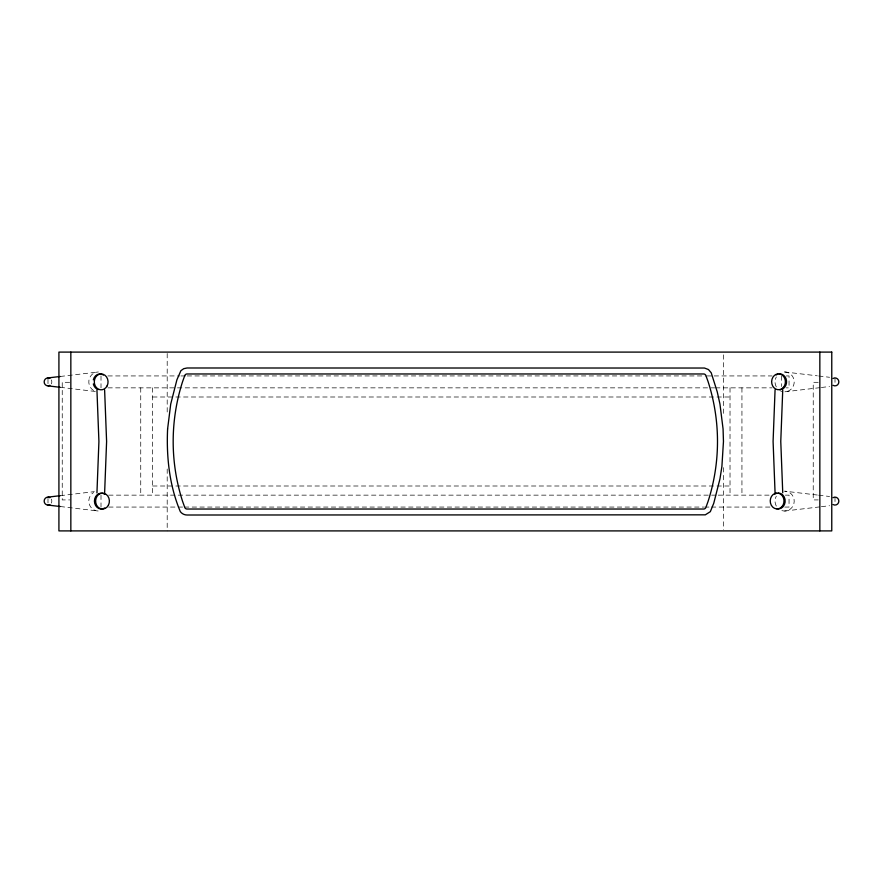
<?xml version="1.0" encoding="UTF-8"?>
<svg xmlns="http://www.w3.org/2000/svg" width="883" height="883" viewBox="0 0 883 883"><rect width="100%" height="100%" fill="white"/><g stroke="black" fill="none" stroke-linecap="round" stroke-linejoin="round"><path stroke-width="0.66" stroke-dasharray="4.42 3.31" d="M60.243 376.478L97.02 372.129M820.031 387.648L784.623 391.831A9.934 9.592 -90 0 0 794.137 380.606A9.934 9.592 -90 0 0 782.139 372.306M821.389 387.482L829.567 386.511M60.243 495.683L94.293 491.654M784.623 511.036L820.031 506.853M821.389 506.687L829.567 505.716M107.903 375.937L179.569 375.937M180.949 375.937L186.456 375.937M187.185 375.937L706.411 375.937M707.272 375.937L712.78 375.937M714.159 375.937L772.029 375.937M786.289 375.937L789.049 375.937L789.049 387.858L786.289 387.858M69.647 382.306L62.24 382.306L62.24 499.921L69.647 499.921M818.232 382.306L813.232 382.306L813.232 499.921L818.232 499.921M107.903 387.858L714.678 387.858M715.539 387.858L772.084 387.858M152.66 396.997L730.02 396.997M152.66 486.003L730.02 486.003M108.675 495.142L717.426 495.142M718.287 495.142L769.766 495.142M785.362 495.142L789.049 495.142L789.049 507.063L782.901 507.063M108.675 507.063L176.788 507.063M178.167 507.063L183.686 507.063M184.426 507.063L703.663 507.063M704.513 507.063L710.02 507.063M711.4 507.063L770.649 507.063M784.623 371.964L817.305 375.827M818.673 375.992L829.567 377.284M60.243 387.317L97.02 391.666M817.305 495.032L784.623 491.169A9.934 9.592 -90 0 1 793.883 503.674A9.934 9.592 -90 0 1 779.821 509.701M818.673 495.197L829.567 496.489M60.243 506.522L98.377 511.036A9.934 9.592 -90 0 1 93.587 492.504M835.009 377.924L835.009 384.546M835.009 497.129L835.009 503.751M781.676 375.937L781.676 386.533M741.941 387.858L741.941 495.142M730.02 387.858L730.02 495.142M723.486 354.845L723.486 415.363M723.486 467.637L723.486 529.524M167.196 353.476L167.196 413.995M167.196 469.005L167.196 530.904M152.66 387.858L152.66 495.142M140.739 387.858L140.739 495.142M101.004 375.937L101.004 387.858M101.004 495.142L101.004 507.063M47.991 379.249L47.991 385.871M47.991 498.454L47.991 505.076M782.139 391.489A9.934 9.592 -90 0 1 779.821 390.496M776.312 386.864A9.934 9.592 -90 0 1 776.312 376.931M776.312 506.069A9.934 9.592 -90 0 1 776.312 496.136M93.587 390.496A9.934 9.592 -90 0 1 98.377 371.964M51.313 379.911A3.974 3.841 -90 0 1 51.313 383.884M51.313 499.116A3.974 3.841 -90 0 1 51.313 503.089"/><path stroke-width="1.32" d="M96.942 492.913L98.918 441.5L96.942 390.087M104.613 493.156L106.6 441.5L104.613 389.844M775.075 389.745L773.089 441.401L775.075 493.056M782.746 389.988L780.771 441.401L782.746 492.813M47.991 377.924L60.243 376.478M47.991 497.129L60.243 495.683M47.991 385.871L60.243 387.317M47.991 505.076L60.243 506.522M819.843 352.096L819.843 530.904M70.839 352.096L70.839 530.904M833.088 378.454A3.974 3.841 -90 0 1 838.85 381.897A3.974 3.841 -90 0 1 833.088 385.341M833.088 497.659A3.974 3.841 -90 0 1 838.85 501.103A3.974 3.841 -90 0 1 833.088 504.546M778.309 493.056A7.947 6.887 -90 0 1 785.13 502.041A7.947 6.887 -90 0 1 776.532 508.674M774.866 494.116A7.947 6.887 -90 0 1 776.532 493.321M93.333 379.845A7.947 6.887 -90 0 1 103.421 375.01M98.201 389.569A7.947 6.887 -90 0 1 93.333 383.95M779.711 373.851A7.947 6.887 -90 0 1 786.532 380.761A7.947 6.887 -90 0 1 781.488 389.469M776.267 374.911A7.947 6.887 -90 0 1 777.934 374.116M104.757 507.99A7.947 6.887 -90 0 1 94.437 501.103A7.947 6.887 -90 0 1 104.757 494.215M49.912 385.341A3.974 3.841 -90 0 1 44.15 381.897A3.974 3.841 -90 0 1 49.912 378.454M49.912 504.546A3.974 3.841 -90 0 1 44.15 501.103A3.974 3.841 -90 0 1 49.912 497.659M167.604 428.961C166.313 456.886 169.415 485.805 180.353 511.665C181.92 513.751 184.481 515.021 187.086 515.01L705.307 514.833L710.329 511.665L713.773 503.2L719.954 478.906L721.897 466.522L723.464 441.5L723.067 428.961L719.954 404.094L717.239 391.853L711.223 372.803L708.464 369.536L704.457 368.034L187.086 367.99L183.719 368.686L180.905 370.672L176.909 379.8L170.717 404.094L167.604 428.961M184.679 375.75L182.582 381.633A195.264 195.264 0 0 0 182.582 501.367L184.834 507.626A2.483 2.483 0 0 0 186.832 509.027L703.85 509.027A2.483 2.483 0 0 0 705.837 507.626L708.089 501.367A195.264 195.264 0 0 0 708.089 381.633L705.837 375.374A2.483 2.483 0 0 0 703.85 373.973L186.832 373.973A2.483 2.483 0 0 0 184.834 375.374L184.679 375.75M831.764 352.096L58.918 352.096L58.918 530.904L831.764 530.904L831.764 352.096M781.985 506.621A7.947 6.887 -90 0 0 778.894 493.321A7.947 6.887 -90 0 0 770.473 503.056A7.947 6.887 -90 0 0 781.985 506.621M107.13 385.871A7.947 6.887 -90 0 0 101.17 373.951A7.947 6.887 -90 0 0 95.209 385.871A7.947 6.887 -90 0 0 107.13 385.871M783.387 387.416A7.947 6.887 -90 0 0 780.296 374.116A7.947 6.887 -90 0 0 771.874 383.851A7.947 6.887 -90 0 0 783.387 387.416M108.466 505.076A7.947 6.887 -90 0 0 102.505 493.156A7.947 6.887 -90 0 0 96.545 505.076A7.947 6.887 -90 0 0 108.466 505.076"/></g></svg>
